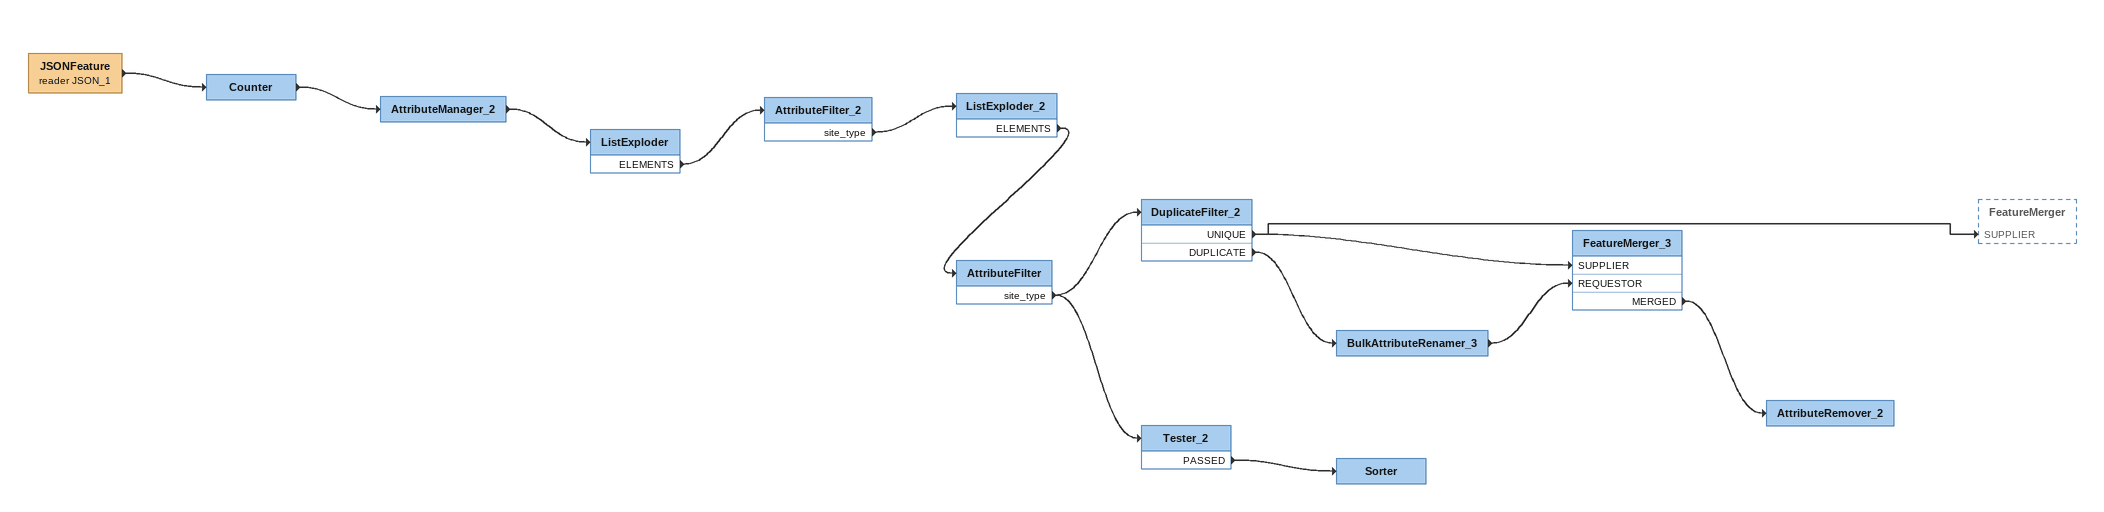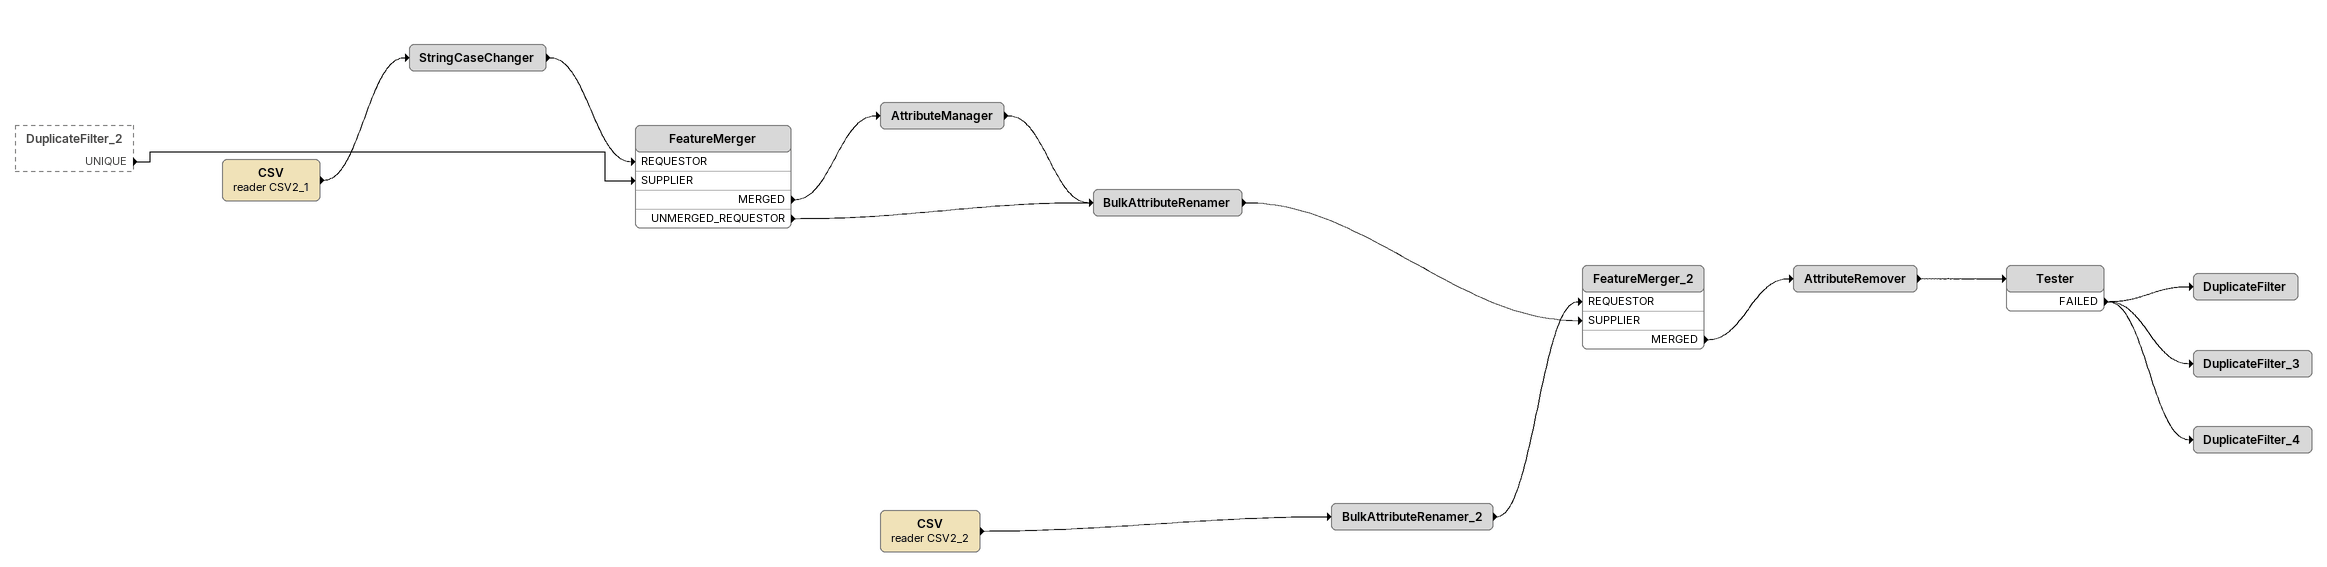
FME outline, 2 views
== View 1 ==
JSONFeature (reader JSON_1)
    -> Counter
Counter
    -> AttributeManager_2
AttributeManager_2
    -> ListExploder
ListExploder
    ELEMENTS -> AttributeFilter_2
AttributeFilter_2
    site_type -> ListExploder_2
ListExploder_2
    ELEMENTS -> AttributeFilter
AttributeFilter
    site_type -> Tester_2
    site_type -> DuplicateFilter_2
DuplicateFilter_2
    UNIQUE -> FeatureMerger [SUPPLIER]
    UNIQUE -> FeatureMerger_3 [SUPPLIER]
    DUPLICATE -> BulkAttributeRenamer_3
BulkAttributeRenamer_3
    -> FeatureMerger_3 [REQUESTOR]
FeatureMerger_3
    MERGED -> AttributeRemover_2
AttributeRemover_2
Tester_2
    PASSED -> Sorter
Sorter

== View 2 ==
DuplicateFilter_2 [outside]
    UNIQUE -> FeatureMerger [SUPPLIER]
CSV (reader CSV2_1)
    -> StringCaseChanger
StringCaseChanger
    -> FeatureMerger [REQUESTOR]
FeatureMerger
    MERGED -> AttributeManager
    UNMERGED_REQUESTOR -> BulkAttributeRenamer
AttributeManager
    -> BulkAttributeRenamer
BulkAttributeRenamer
    -> FeatureMerger_2 [SUPPLIER]
CSV (reader CSV2_2)
    -> BulkAttributeRenamer_2
BulkAttributeRenamer_2
    -> FeatureMerger_2 [REQUESTOR]
FeatureMerger_2
    MERGED -> AttributeRemover
AttributeRemover
    -> Tester
Tester
    FAILED -> DuplicateFilter
    FAILED -> DuplicateFilter_3
    FAILED -> DuplicateFilter_4
DuplicateFilter
DuplicateFilter_3
DuplicateFilter_4
